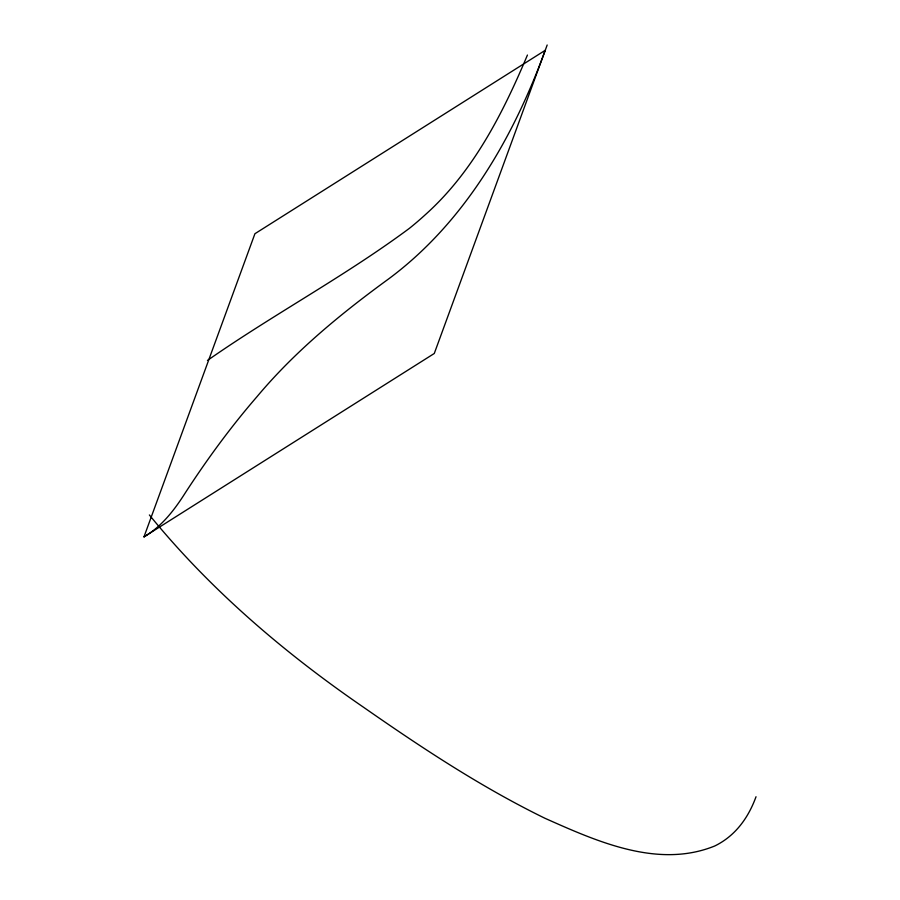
<?xml version="1.0" encoding="UTF-8"?>
<svg xmlns="http://www.w3.org/2000/svg" width="900" height="900" viewBox="0 0 900 900"><rect width="100%" height="100%" fill="white"/><g stroke="black" fill="none" stroke-linecap="round" stroke-linejoin="round"><path stroke-width="1.35" d="M143.977 536.873L254.925 233.719L545.22 50.321L434.284 353.475L143.977 536.873C161.944 526.421 174.701 509.603 185.625 492.345C207.338 458.989 230.906 426.803 256.972 396.709C295.009 351.27 340.988 313.594 388.721 278.854C466.178 221.299 515.194 134.404 547.166 45M527.434 55.046C502.931 113.186 473.366 171.574 425.734 214.335A93.758 26.494 -40.3 0 1 409.466 228.296C344.835 276.289 273.454 314.37 207.45 360.45M149.377 514.969C210.364 589.77 284.265 652.883 363.668 707.344C421.83 747.866 481.207 787.14 545.017 818.303C596.981 841.444 657.967 868.939 714.645 846.034A397.226 169.605 57.7 0 0 756.023 796.736"/></g></svg>
